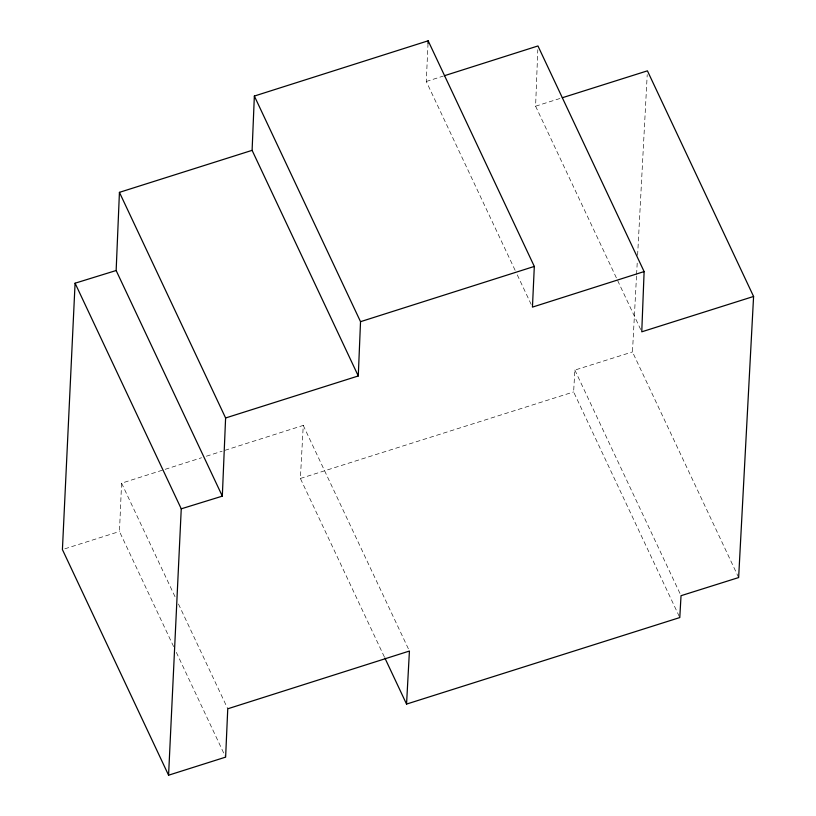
<?xml version="1.0" encoding="UTF-8"?>
<svg xmlns="http://www.w3.org/2000/svg" width="816" height="816" viewBox="0 0 816 816"><rect width="100%" height="100%" fill="white"/><g stroke="black" fill="none" stroke-linecap="round" stroke-linejoin="round"><path stroke-width="0.61" stroke-dasharray="4.08 3.06" d="M640.682 329.511L535.592 106.192L537.805 49.725M173.624 646.609L119.462 531.502L121.594 483.174L201.521 457.756M515.11 270.28L426.278 81.488L428.033 43.34M384.346 656.89L300.38 478.462L303.256 425.411L223.329 450.83M738.643 577.555L632.471 351.931L636.531 275.614M636.602 274.349L637.276 261.63M637.612 255.265L647.221 74.654M679.249 616.406L573.628 391.935L574.862 370.076L632.471 351.931M426.278 81.488L443.272 76.082M206.366 456.215L222.115 451.207M535.592 106.192L561.122 98.124M64.841 548.811L119.462 531.502M300.38 478.462L573.628 391.935M574.862 370.076L681.034 595.7M517.283 274.88L532.45 307.112M303.256 425.411L409.428 651.035M121.594 483.174L175.216 597.128M178.469 604.034L227.756 708.788M176.338 652.372L225.624 757.126"/><path stroke-width="1.22" d="M444.485 75.694L537.958 45.961L644.12 271.575L641.764 331.816L753.586 296.463L647.425 70.839L562.336 97.736M753.586 296.463L738.643 577.555L681.034 595.7L679.789 617.559L406.552 704.086L409.428 651.035L227.756 708.788L225.624 757.126L168.575 775.2L181.254 508.817L222.319 496.138L116.147 270.514L119.432 192.352L252.103 150.348L254.357 96.053L428.155 40.8L534.317 266.424L532.45 307.112L644.12 271.575M222.319 496.138L225.604 417.976L119.432 192.352M225.604 417.976L358.275 375.962L360.529 321.677L254.357 96.053M428.033 43.34L428.155 40.8M116.147 270.514L75.082 283.203L62.414 549.576L168.575 775.2M360.529 321.677L534.317 266.424M252.103 150.348L358.275 375.962M384.887 658.043L406.552 704.086M75.082 283.203L181.254 508.817"/></g></svg>
